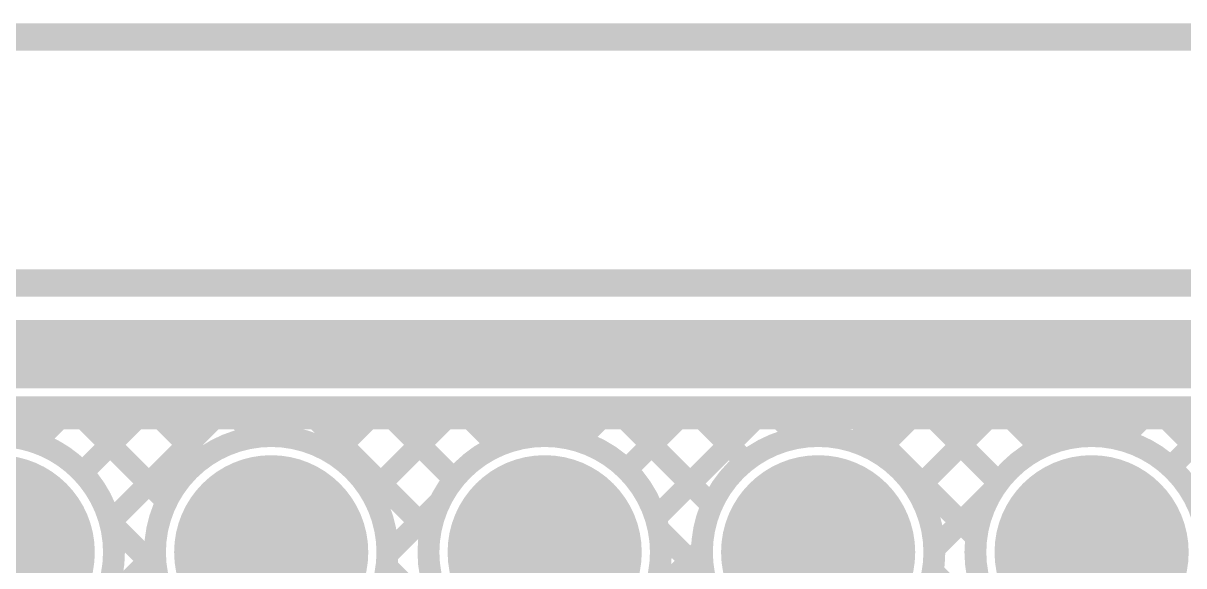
# Model space of a CAD drawing. Header units: millimetres. Extents: x -0.32 to 3.69, y -0.11 to 2.37.
# Drawn here: x 0.8029 to 1.2273, y 2.1515 to 2.35 of the extents above; entities that cross this region are included whole.
import ezdxf

# ---------------------------------------------------------------- set-up
doc = ezdxf.new("R2010")
doc.units = ezdxf.units.MM
doc.header["$MEASUREMENT"] = 0
for name, color, linetype in [('BottomLayer', 5, 'Continuous'), ('BottomSolder', 6, 'Continuous'), ('Mechanical1', 6, 'Continuous'), ('Mechanical2', 216, 'Continuous'), ('MultiLayer', 9, 'Continuous'), ('PadHoleLayer', 156, 'Continuous'), ('TopLayer', 1, 'Continuous'), ('TopOverlay', 2, 'Continuous'), ('TopSolder', 216, 'Continuous')]:
    doc.layers.add(name, color=color, linetype=linetype)

# ---------------------------------------------------------------- blocks, each defined once
blk = doc.blocks.new('PPPC161LFBN_RC__48')
at = {"layer": 'BottomLayer'}
h = blk.add_hatch(color=5, dxfattribs=at)
edge = h.paths.add_edge_path()
edge.add_arc((-0.25, 0), 0.0315, 0, 360)
h = blk.add_hatch(color=5, dxfattribs=at)
edge = h.paths.add_edge_path()
edge.add_arc((-0.15, 0), 0.0315, 0, 360)
h = blk.add_hatch(color=5, dxfattribs=at)
edge = h.paths.add_edge_path()
edge.add_arc((-0.05, 0), 0.0315, 0, 360)
h = blk.add_hatch(color=5, dxfattribs=at)
edge = h.paths.add_edge_path()
edge.add_arc((0.05, 0), 0.0315, 0, 360)
h = blk.add_hatch(color=5, dxfattribs=at)
edge = h.paths.add_edge_path()
edge.add_arc((0.15, 0), 0.0315, 0, 360)
at = {"layer": 'BottomSolder'}
h = blk.add_hatch(color=6, dxfattribs=at)
edge = h.paths.add_edge_path()
edge.add_arc((-0.25, 0), 0.0355, 0, 360)
h = blk.add_hatch(color=6, dxfattribs=at)
edge = h.paths.add_edge_path()
edge.add_arc((-0.15, 0), 0.0355, 0, 360)
h = blk.add_hatch(color=6, dxfattribs=at)
edge = h.paths.add_edge_path()
edge.add_arc((-0.05, 0), 0.0355, 0, 360)
h = blk.add_hatch(color=6, dxfattribs=at)
edge = h.paths.add_edge_path()
edge.add_arc((0.05, 0), 0.0355, 0, 360)
h = blk.add_hatch(color=6, dxfattribs=at)
edge = h.paths.add_edge_path()
edge.add_arc((0.15, 0), 0.0355, 0, 360)
at = {"layer": 'MultiLayer'}
h = blk.add_hatch(color=9, dxfattribs=at)
edge = h.paths.add_edge_path()
edge.add_arc((-0.25, 0), 0.0315, 0, 360)
h = blk.add_hatch(color=9, dxfattribs=at)
edge = h.paths.add_edge_path()
edge.add_arc((-0.15, 0), 0.0315, 0, 360)
h = blk.add_hatch(color=9, dxfattribs=at)
edge = h.paths.add_edge_path()
edge.add_arc((-0.05, 0), 0.0315, 0, 360)
h = blk.add_hatch(color=9, dxfattribs=at)
edge = h.paths.add_edge_path()
edge.add_arc((0.05, 0), 0.0315, 0, 360)
h = blk.add_hatch(color=9, dxfattribs=at)
edge = h.paths.add_edge_path()
edge.add_arc((0.15, 0), 0.0315, 0, 360)
at = {"layer": 'PadHoleLayer'}
h = blk.add_hatch(color=156, dxfattribs=at)
edge = h.paths.add_edge_path()
edge.add_arc((-0.25, 0), 0.01772, 0, 360)
h = blk.add_hatch(color=156, dxfattribs=at)
edge = h.paths.add_edge_path()
edge.add_arc((-0.15, 0), 0.01772, 0, 360)
h = blk.add_hatch(color=156, dxfattribs=at)
edge = h.paths.add_edge_path()
edge.add_arc((-0.05, 0), 0.01772, 0, 360)
h = blk.add_hatch(color=156, dxfattribs=at)
edge = h.paths.add_edge_path()
edge.add_arc((0.05, 0), 0.01772, 0, 360)
h = blk.add_hatch(color=156, dxfattribs=at)
edge = h.paths.add_edge_path()
edge.add_arc((0.15, 0), 0.01772, 0, 360)
at = {"layer": 'TopLayer'}
h = blk.add_hatch(color=1, dxfattribs=at)
edge = h.paths.add_edge_path()
edge.add_arc((-0.25, 0), 0.0315, 0, 360)
h = blk.add_hatch(color=1, dxfattribs=at)
edge = h.paths.add_edge_path()
edge.add_arc((-0.15, 0), 0.0315, 0, 360)
h = blk.add_hatch(color=1, dxfattribs=at)
edge = h.paths.add_edge_path()
edge.add_arc((-0.05, 0), 0.0315, 0, 360)
h = blk.add_hatch(color=1, dxfattribs=at)
edge = h.paths.add_edge_path()
edge.add_arc((0.05, 0), 0.0315, 0, 360)
h = blk.add_hatch(color=1, dxfattribs=at)
edge = h.paths.add_edge_path()
edge.add_arc((0.15, 0), 0.0315, 0, 360)
at = {"layer": 'TopSolder'}
h = blk.add_hatch(color=216, dxfattribs=at)
edge = h.paths.add_edge_path()
edge.add_arc((-0.25, 0), 0.0355, 0, 360)
h = blk.add_hatch(color=216, dxfattribs=at)
edge = h.paths.add_edge_path()
edge.add_arc((-0.15, 0), 0.0355, 0, 360)
h = blk.add_hatch(color=216, dxfattribs=at)
edge = h.paths.add_edge_path()
edge.add_arc((-0.05, 0), 0.0355, 0, 360)
h = blk.add_hatch(color=216, dxfattribs=at)
edge = h.paths.add_edge_path()
edge.add_arc((0.05, 0), 0.0355, 0, 360)
h = blk.add_hatch(color=216, dxfattribs=at)
edge = h.paths.add_edge_path()
edge.add_arc((0.15, 0), 0.0355, 0, 360)
at = {"layer": 'TopOverlay', "const_width": 0.01}
for points in [[(-0.801, 0.052), (0.005, 0.052)], [(0.005, 0.052), (0.816, 0.052)]]:
    blk.add_lwpolyline(points, dxfattribs=at)
at = {"layer": 'TopOverlay', "const_width": 0.005}
blk.add_lwpolyline([(0.0025, 0.052, 1), (0.0075, 0.052, 1)], format="xyb", close=True, dxfattribs=at)
blk.add_lwpolyline([(0.0025, 0.052, 1), (0.0075, 0.052, 1)], format="xyb", close=True, dxfattribs=at)

msp = doc.modelspace()

# ---------------------------------------------------------------- linework, layer by layer
at = {"layer": 'BottomLayer'}
for points, const_width in [([(0.09279, 2.208), (1.851, 2.208)], 0.008), ([(0.7942, 2.208), (0.80467, 2.19753)], 0.008), ([(0.80735, 2.19671), (0.81864, 2.208)], 0.008), ([(0.82248, 2.208), (0.85539, 2.17509)], 0.008), ([(0.82455, 2.18562), (0.84692, 2.208)], 0.008), ([(0.83466, 2.16745), (0.87521, 2.208)], 0.008), ([(0.85077, 2.208), (0.8682, 2.19057)], 0.008), ([(0.87905, 2.208), (0.88838, 2.19867)], 0.008), ([(0.89448, 2.19899), (0.90349, 2.208)], 0.008), ([(0.90734, 2.208), (0.95171, 2.16363)], 0.008), ([(0.91624, 2.19246), (0.93178, 2.208)], 0.008), ([(0.93018, 2.17812), (0.96006, 2.208)], 0.008), ([(0.93562, 2.208), (0.96049, 2.18313)], 0.008), ([(0.9639, 2.208), (0.9765, 2.1954)], 0.008), ([(0.9751, 2.19476), (0.98834, 2.208)], 0.008), ([(0.99219, 2.208), (1.00204, 2.19815)], 0.008), ([(1.00583, 2.1972), (1.01663, 2.208)], 0.008), ([(1.02047, 2.208), (1.05475, 2.17372)], 0.008), ([(1.02356, 2.18664), (1.04491, 2.208)], 0.008), ([(1.03421, 2.16901), (1.0732, 2.208)], 0.008), ([(1.04876, 2.208), (1.06706, 2.18969)], 0.008), ([(1.07704, 2.208), (1.08662, 2.19842)], 0.008), ([(1.09246, 2.19898), (1.10148, 2.208)], 0.008), ([(1.10533, 2.208), (1.15145, 2.16188)], 0.008), ([(1.11499, 2.19322), (1.12977, 2.208)], 0.008), ([(1.12942, 2.17937), (1.15805, 2.208)], 0.008), ([(1.13361, 2.208), (1.15961, 2.182)], 0.008), ([(1.16189, 2.208), (1.17512, 2.19477)], 0.008), ([(1.17051, 2.19218), (1.18633, 2.208)], 0.008), ([(1.19018, 2.208), (1.19961, 2.19857)], 0.008), ([(1.20426, 2.19764), (1.21462, 2.208)], 0.008), ([(1.21846, 2.208), (1.25415, 2.17231)], 0.008), ([(1.22253, 2.18763), (1.2429, 2.208)], 0.008), ([(1.13608, 2.15774), (1.15792, 2.17959)], 0.008), ([(0.93609, 2.15575), (0.95534, 2.175)], 0.008), ([(0.7936, 2.0004), (0.7936, 2.1565)], 0.025), ([(0.83463, 2.16757), (0.8515, 2.1507)], 0.008), ([(1.03525, 2.16494), (1.05191, 2.14828)], 0.008), ([(1.0322, 2.13871), (1.05112, 2.15764)], 0.008), ([(0.82991, 2.13442), (0.85111, 2.15562)], 0.008), ([(0.93577, 2.15128), (1.13941, 1.94764)], 0.008), ([(1.13552, 2.14952), (1.2384, 2.04664)], 0.008)]:
    msp.add_lwpolyline(points, dxfattribs=dict(at, const_width=const_width))
for points, const_width in [([(0.81664, 2.208, 1), (0.82064, 2.208, 1)], 0.004), ([(0.82048, 2.208, 1), (0.82448, 2.208, 1)], 0.004), ([(0.84492, 2.208, 1), (0.84892, 2.208, 1)], 0.004), ([(0.84877, 2.208, 1), (0.85277, 2.208, 1)], 0.004), ([(0.87321, 2.208, 1), (0.87721, 2.208, 1)], 0.004), ([(0.87705, 2.208, 1), (0.88105, 2.208, 1)], 0.004), ([(0.90149, 2.208, 1), (0.90549, 2.208, 1)], 0.004), ([(0.90534, 2.208, 1), (0.90934, 2.208, 1)], 0.004), ([(0.92978, 2.208, 1), (0.93378, 2.208, 1)], 0.004), ([(0.93362, 2.208, 1), (0.93762, 2.208, 1)], 0.004), ([(0.95806, 2.208, 1), (0.96206, 2.208, 1)], 0.004), ([(0.9619, 2.208, 1), (0.9659, 2.208, 1)], 0.004), ([(0.98634, 2.208, 1), (0.99034, 2.208, 1)], 0.004), ([(0.99019, 2.208, 1), (0.99419, 2.208, 1)], 0.004), ([(1.01463, 2.208, 1), (1.01863, 2.208, 1)], 0.004), ([(1.01847, 2.208, 1), (1.02247, 2.208, 1)], 0.004), ([(1.04291, 2.208, 1), (1.04691, 2.208, 1)], 0.004), ([(1.04676, 2.208, 1), (1.05076, 2.208, 1)], 0.004), ([(1.0712, 2.208, 1), (1.0752, 2.208, 1)], 0.004), ([(1.07504, 2.208, 1), (1.07904, 2.208, 1)], 0.004), ([(1.09948, 2.208, 1), (1.10348, 2.208, 1)], 0.004), ([(1.10333, 2.208, 1), (1.10733, 2.208, 1)], 0.004), ([(1.12777, 2.208, 1), (1.13177, 2.208, 1)], 0.004), ([(1.13161, 2.208, 1), (1.13561, 2.208, 1)], 0.004), ([(1.15605, 2.208, 1), (1.16005, 2.208, 1)], 0.004), ([(1.15989, 2.208, 1), (1.16389, 2.208, 1)], 0.004), ([(1.18433, 2.208, 1), (1.18833, 2.208, 1)], 0.004), ([(1.18818, 2.208, 1), (1.19218, 2.208, 1)], 0.004), ([(1.21262, 2.208, 1), (1.21662, 2.208, 1)], 0.004), ([(1.21646, 2.208, 1), (1.22046, 2.208, 1)], 0.004), ([(0.9361, 2.1565, 1), (0.8511, 2.1565, 1)], 0.008), ([(0.88638, 2.19867, 1), (0.89038, 2.19867, 1)], 0.004), ([(0.89248, 2.19899, 1), (0.89648, 2.19899, 1)], 0.004), ([(1.0361, 2.1565, 1), (0.9511, 2.1565, 1)], 0.008), ([(1.1361, 2.1565, 1), (1.0511, 2.1565, 1)], 0.008), ([(1.09046, 2.19898, 1), (1.09446, 2.19898, 1)], 0.004), ([(1.2361, 2.1565, 1), (1.1511, 2.1565, 1)], 0.008), ([(0.80267, 2.19753, 1), (0.80667, 2.19753, 1)], 0.004), ([(0.80535, 2.19671, 1), (0.80935, 2.19671, 1)], 0.004), ([(0.9731, 2.19476, 1), (0.9771, 2.19476, 1)], 0.004), ([(0.9745, 2.1954, 1), (0.9785, 2.1954, 1)], 0.004), ([(1.00004, 2.19815, 1), (1.00404, 2.19815, 1)], 0.004), ([(1.00383, 2.1972, 1), (1.00783, 2.1972, 1)], 0.004), ([(1.08462, 2.19842, 1), (1.08862, 2.19842, 1)], 0.004), ([(1.17312, 2.19477, 1), (1.17712, 2.19477, 1)], 0.004), ([(1.19761, 2.19857, 1), (1.20161, 2.19857, 1)], 0.004), ([(1.20226, 2.19764, 1), (1.20626, 2.19764, 1)], 0.004), ([(0.8662, 2.19057, 1), (0.8702, 2.19057, 1)], 0.004), ([(0.91424, 2.19246, 1), (0.91824, 2.19246, 1)], 0.004), ([(1.11299, 2.19322, 1), (1.11699, 2.19322, 1)], 0.004), ([(1.16851, 2.19218, 1), (1.17251, 2.19218, 1)], 0.004), ([(1.02156, 2.18664, 1), (1.02556, 2.18664, 1)], 0.004), ([(1.06506, 2.18969, 1), (1.06906, 2.18969, 1)], 0.004), ([(1.22053, 2.18763, 1), (1.22453, 2.18763, 1)], 0.004), ([(0.82255, 2.18562, 1), (0.82655, 2.18562, 1)], 0.004), ([(0.95849, 2.18313, 1), (0.96249, 2.18313, 1)], 0.004), ([(1.15761, 2.182, 1), (1.16161, 2.182, 1)], 0.004), ([(0.92818, 2.17812, 1), (0.93218, 2.17812, 1)], 0.004), ([(1.12742, 2.17937, 1), (1.13142, 2.17937, 1)], 0.004), ([(1.15592, 2.17959, 1), (1.15992, 2.17959, 1)], 0.004), ([(0.85339, 2.17509, 1), (0.85739, 2.17509, 1)], 0.004), ([(0.95334, 2.175, 1), (0.95734, 2.175, 1)], 0.004), ([(1.05275, 2.17372, 1), (1.05675, 2.17372, 1)], 0.004), ([(1.03221, 2.16901, 1), (1.03621, 2.16901, 1)], 0.004), ([(0.78735, 2.1565, 1), (0.79985, 2.1565, 1)], 0.0125), ([(0.83263, 2.16757, 1), (0.83663, 2.16757, 1)], 0.004), ([(0.83266, 2.16745, 1), (0.83666, 2.16745, 1)], 0.004), ([(1.03325, 2.16494, 1), (1.03725, 2.16494, 1)], 0.004), ([(0.94971, 2.16363, 1), (0.95371, 2.16363, 1)], 0.004), ([(1.14945, 2.16188, 1), (1.15345, 2.16188, 1)], 0.004), ([(0.8341, 2.1565, 1), (0.8381, 2.1565, 1)], 0.004), ([(0.8341, 2.1565, 1), (0.8381, 2.1565, 1)], 0.004), ([(0.8491, 2.1565, 1), (0.8531, 2.1565, 1)], 0.004), ([(0.9341, 2.1565, 1), (0.9381, 2.1565, 1)], 0.004), ([(0.9491, 2.1565, 1), (0.9531, 2.1565, 1)], 0.004), ([(1.0341, 2.1565, 1), (1.0381, 2.1565, 1)], 0.004), ([(1.0491, 2.1565, 1), (1.0531, 2.1565, 1)], 0.004), ([(1.04912, 2.15764, 1), (1.05312, 2.15764, 1)], 0.004), ([(1.13408, 2.15774, 1), (1.13808, 2.15774, 1)], 0.004), ([(1.1341, 2.1565, 1), (1.1381, 2.1565, 1)], 0.004), ([(1.1491, 2.1565, 1), (1.1531, 2.1565, 1)], 0.004), ([(0.84911, 2.15562, 1), (0.85311, 2.15562, 1)], 0.004), ([(0.93409, 2.15575, 1), (0.93809, 2.15575, 1)], 0.004), ([(0.8495, 2.1507, 1), (0.8535, 2.1507, 1)], 0.004), ([(0.93377, 2.15128, 1), (0.93777, 2.15128, 1)], 0.004), ([(1.04991, 2.14828, 1), (1.05391, 2.14828, 1)], 0.004), ([(1.13352, 2.14952, 1), (1.13752, 2.14952, 1)], 0.004)]:
    msp.add_lwpolyline(points, format="xyb", close=True, dxfattribs=dict(at, const_width=const_width))
at = {"layer": 'BottomLayer', "const_width": 0.008}
for points in [[(0.7701, 2.12109, -1.671333), (0.8361, 2.1565)], [(0.8361, 2.1565, -0.25131), (0.8171, 2.12109)]]:
    msp.add_lwpolyline(points, format="xyb", dxfattribs=at)
at = {"layer": 'Mechanical1', "const_width": 0.01}
msp.add_lwpolyline([(-0.1, 2.345), (1.56456, 2.345)], dxfattribs=at)
at = {"layer": 'Mechanical2', "const_width": 0.01}
msp.add_lwpolyline([(-0.1, 2.255), (3.325, 2.255)], dxfattribs=at)
at = {"layer": 'TopLayer'}
for points, const_width in [([(0.7661, 2.229), (1.7211, 2.229)], 0.025), ([(0.77583, 2.2055), (1.71137, 2.2055)], 0.008), ([(0.7967, 2.2055), (0.80467, 2.19753)], 0.008), ([(0.80735, 2.19671), (0.81614, 2.2055)], 0.008), ([(0.82455, 2.18562), (0.84442, 2.2055)], 0.008), ([(0.82498, 2.2055), (0.85539, 2.17509)], 0.008), ([(0.83466, 2.16745), (0.87271, 2.2055)], 0.008), ([(0.85327, 2.2055), (0.8682, 2.19057)], 0.008), ([(0.88155, 2.2055), (0.88838, 2.19867)], 0.008), ([(0.89448, 2.19899), (0.90099, 2.2055)], 0.008), ([(0.90984, 2.2055), (0.95171, 2.16363)], 0.008), ([(0.91624, 2.19246), (0.92928, 2.2055)], 0.008), ([(0.93018, 2.17812), (0.95756, 2.2055)], 0.008), ([(0.93812, 2.2055), (0.96049, 2.18313)], 0.008), ([(0.9664, 2.2055), (0.9765, 2.1954)], 0.008), ([(0.9751, 2.19476), (0.98584, 2.2055)], 0.008), ([(0.99469, 2.2055), (1.00204, 2.19815)], 0.008), ([(1.00583, 2.1972), (1.01413, 2.2055)], 0.008), ([(1.02297, 2.2055), (1.05475, 2.17372)], 0.008), ([(1.02356, 2.18664), (1.04241, 2.2055)], 0.008), ([(1.03421, 2.16901), (1.0707, 2.2055)], 0.008), ([(1.05126, 2.2055), (1.06706, 2.18969)], 0.008), ([(1.07954, 2.2055), (1.08662, 2.19842)], 0.008), ([(1.09246, 2.19898), (1.09898, 2.2055)], 0.008), ([(1.10783, 2.2055), (1.15145, 2.16188)], 0.008), ([(1.11499, 2.19322), (1.12727, 2.2055)], 0.008), ([(1.12942, 2.17937), (1.15555, 2.2055)], 0.008), ([(1.13611, 2.2055), (1.15961, 2.182)], 0.008), ([(1.16439, 2.2055), (1.17512, 2.19477)], 0.008), ([(1.17051, 2.19218), (1.18383, 2.2055)], 0.008), ([(1.19268, 2.2055), (1.19961, 2.19857)], 0.008), ([(1.20426, 2.19764), (1.21212, 2.2055)], 0.008), ([(1.22096, 2.2055), (1.25415, 2.17231)], 0.008), ([(1.22253, 2.18763), (1.2404, 2.2055)], 0.008), ([(1.13608, 2.15774), (1.15792, 2.17959)], 0.008), ([(0.93609, 2.15575), (0.95534, 2.175)], 0.008), ([(0.83463, 2.16757), (0.8515, 2.1507)], 0.008), ([(1.03525, 2.16494), (1.05191, 2.14828)], 0.008), ([(1.0322, 2.13871), (1.05112, 2.15764)], 0.008), ([(0.82991, 2.13442), (0.85111, 2.15562)], 0.008), ([(0.93577, 2.15128), (1.13255, 1.9545)], 0.008), ([(1.13552, 2.14952), (1.33054, 1.9545)], 0.008)]:
    msp.add_lwpolyline(points, dxfattribs=dict(at, const_width=const_width))
for points, const_width in [([(0.81414, 2.2055, 1), (0.81814, 2.2055, 1)], 0.004), ([(0.82298, 2.2055, 1), (0.82698, 2.2055, 1)], 0.004), ([(0.84242, 2.2055, 1), (0.84642, 2.2055, 1)], 0.004), ([(0.85127, 2.2055, 1), (0.85527, 2.2055, 1)], 0.004), ([(0.87071, 2.2055, 1), (0.87471, 2.2055, 1)], 0.004), ([(0.87955, 2.2055, 1), (0.88355, 2.2055, 1)], 0.004), ([(0.89899, 2.2055, 1), (0.90299, 2.2055, 1)], 0.004), ([(0.90784, 2.2055, 1), (0.91184, 2.2055, 1)], 0.004), ([(0.92728, 2.2055, 1), (0.93128, 2.2055, 1)], 0.004), ([(0.93612, 2.2055, 1), (0.94012, 2.2055, 1)], 0.004), ([(0.95556, 2.2055, 1), (0.95956, 2.2055, 1)], 0.004), ([(0.9644, 2.2055, 1), (0.9684, 2.2055, 1)], 0.004), ([(0.98384, 2.2055, 1), (0.98784, 2.2055, 1)], 0.004), ([(0.99269, 2.2055, 1), (0.99669, 2.2055, 1)], 0.004), ([(1.01213, 2.2055, 1), (1.01613, 2.2055, 1)], 0.004), ([(1.02097, 2.2055, 1), (1.02497, 2.2055, 1)], 0.004), ([(1.04041, 2.2055, 1), (1.04441, 2.2055, 1)], 0.004), ([(1.04926, 2.2055, 1), (1.05326, 2.2055, 1)], 0.004), ([(1.0687, 2.2055, 1), (1.0727, 2.2055, 1)], 0.004), ([(1.07754, 2.2055, 1), (1.08154, 2.2055, 1)], 0.004), ([(1.09698, 2.2055, 1), (1.10098, 2.2055, 1)], 0.004), ([(1.10583, 2.2055, 1), (1.10983, 2.2055, 1)], 0.004), ([(1.12527, 2.2055, 1), (1.12927, 2.2055, 1)], 0.004), ([(1.13411, 2.2055, 1), (1.13811, 2.2055, 1)], 0.004), ([(1.15355, 2.2055, 1), (1.15755, 2.2055, 1)], 0.004), ([(1.16239, 2.2055, 1), (1.16639, 2.2055, 1)], 0.004), ([(1.18183, 2.2055, 1), (1.18583, 2.2055, 1)], 0.004), ([(1.19068, 2.2055, 1), (1.19468, 2.2055, 1)], 0.004), ([(1.21012, 2.2055, 1), (1.21412, 2.2055, 1)], 0.004), ([(1.21896, 2.2055, 1), (1.22296, 2.2055, 1)], 0.004), ([(0.8361, 2.1565, 1), (0.7511, 2.1565, 1)], 0.008), ([(0.9361, 2.1565, 1), (0.8511, 2.1565, 1)], 0.008), ([(0.88638, 2.19867, 1), (0.89038, 2.19867, 1)], 0.004), ([(0.89248, 2.19899, 1), (0.89648, 2.19899, 1)], 0.004), ([(1.0361, 2.1565, 1), (0.9511, 2.1565, 1)], 0.008), ([(1.1361, 2.1565, 1), (1.0511, 2.1565, 1)], 0.008), ([(1.09046, 2.19898, 1), (1.09446, 2.19898, 1)], 0.004), ([(1.2361, 2.1565, 1), (1.1511, 2.1565, 1)], 0.008), ([(0.80267, 2.19753, 1), (0.80667, 2.19753, 1)], 0.004), ([(0.80535, 2.19671, 1), (0.80935, 2.19671, 1)], 0.004), ([(0.9731, 2.19476, 1), (0.9771, 2.19476, 1)], 0.004), ([(0.9745, 2.1954, 1), (0.9785, 2.1954, 1)], 0.004), ([(1.00004, 2.19815, 1), (1.00404, 2.19815, 1)], 0.004), ([(1.00383, 2.1972, 1), (1.00783, 2.1972, 1)], 0.004), ([(1.08462, 2.19842, 1), (1.08862, 2.19842, 1)], 0.004), ([(1.17312, 2.19477, 1), (1.17712, 2.19477, 1)], 0.004), ([(1.19761, 2.19857, 1), (1.20161, 2.19857, 1)], 0.004), ([(1.20226, 2.19764, 1), (1.20626, 2.19764, 1)], 0.004), ([(0.8662, 2.19057, 1), (0.8702, 2.19057, 1)], 0.004), ([(0.91424, 2.19246, 1), (0.91824, 2.19246, 1)], 0.004), ([(1.11299, 2.19322, 1), (1.11699, 2.19322, 1)], 0.004), ([(1.16851, 2.19218, 1), (1.17251, 2.19218, 1)], 0.004), ([(1.02156, 2.18664, 1), (1.02556, 2.18664, 1)], 0.004), ([(1.06506, 2.18969, 1), (1.06906, 2.18969, 1)], 0.004), ([(1.22053, 2.18763, 1), (1.22453, 2.18763, 1)], 0.004), ([(0.82255, 2.18562, 1), (0.82655, 2.18562, 1)], 0.004), ([(0.95849, 2.18313, 1), (0.96249, 2.18313, 1)], 0.004), ([(1.15761, 2.182, 1), (1.16161, 2.182, 1)], 0.004), ([(0.92818, 2.17812, 1), (0.93218, 2.17812, 1)], 0.004), ([(1.12742, 2.17937, 1), (1.13142, 2.17937, 1)], 0.004), ([(1.15592, 2.17959, 1), (1.15992, 2.17959, 1)], 0.004), ([(0.85339, 2.17509, 1), (0.85739, 2.17509, 1)], 0.004), ([(0.95334, 2.175, 1), (0.95734, 2.175, 1)], 0.004), ([(1.05275, 2.17372, 1), (1.05675, 2.17372, 1)], 0.004), ([(1.03221, 2.16901, 1), (1.03621, 2.16901, 1)], 0.004), ([(0.83263, 2.16757, 1), (0.83663, 2.16757, 1)], 0.004), ([(0.83266, 2.16745, 1), (0.83666, 2.16745, 1)], 0.004), ([(1.03325, 2.16494, 1), (1.03725, 2.16494, 1)], 0.004), ([(0.94971, 2.16363, 1), (0.95371, 2.16363, 1)], 0.004), ([(1.14945, 2.16188, 1), (1.15345, 2.16188, 1)], 0.004), ([(0.8341, 2.1565, 1), (0.8381, 2.1565, 1)], 0.004), ([(0.8491, 2.1565, 1), (0.8531, 2.1565, 1)], 0.004), ([(0.9341, 2.1565, 1), (0.9381, 2.1565, 1)], 0.004), ([(0.9491, 2.1565, 1), (0.9531, 2.1565, 1)], 0.004), ([(1.0341, 2.1565, 1), (1.0381, 2.1565, 1)], 0.004), ([(1.0491, 2.1565, 1), (1.0531, 2.1565, 1)], 0.004), ([(1.04912, 2.15764, 1), (1.05312, 2.15764, 1)], 0.004), ([(1.13408, 2.15774, 1), (1.13808, 2.15774, 1)], 0.004), ([(1.1341, 2.1565, 1), (1.1381, 2.1565, 1)], 0.004), ([(1.1491, 2.1565, 1), (1.1531, 2.1565, 1)], 0.004), ([(0.84911, 2.15562, 1), (0.85311, 2.15562, 1)], 0.004), ([(0.93409, 2.15575, 1), (0.93809, 2.15575, 1)], 0.004), ([(0.8495, 2.1507, 1), (0.8535, 2.1507, 1)], 0.004), ([(0.93377, 2.15128, 1), (0.93777, 2.15128, 1)], 0.004), ([(1.04991, 2.14828, 1), (1.05391, 2.14828, 1)], 0.004), ([(1.13352, 2.14952, 1), (1.13752, 2.14952, 1)], 0.004)]:
    msp.add_lwpolyline(points, format="xyb", close=True, dxfattribs=dict(at, const_width=const_width))

# ---------------------------------------------------------------- block references
msp.add_blockref('PPPC161LFBN_RC__48', (1.0436, 2.1565))

doc.saveas('drawing.dxf')
